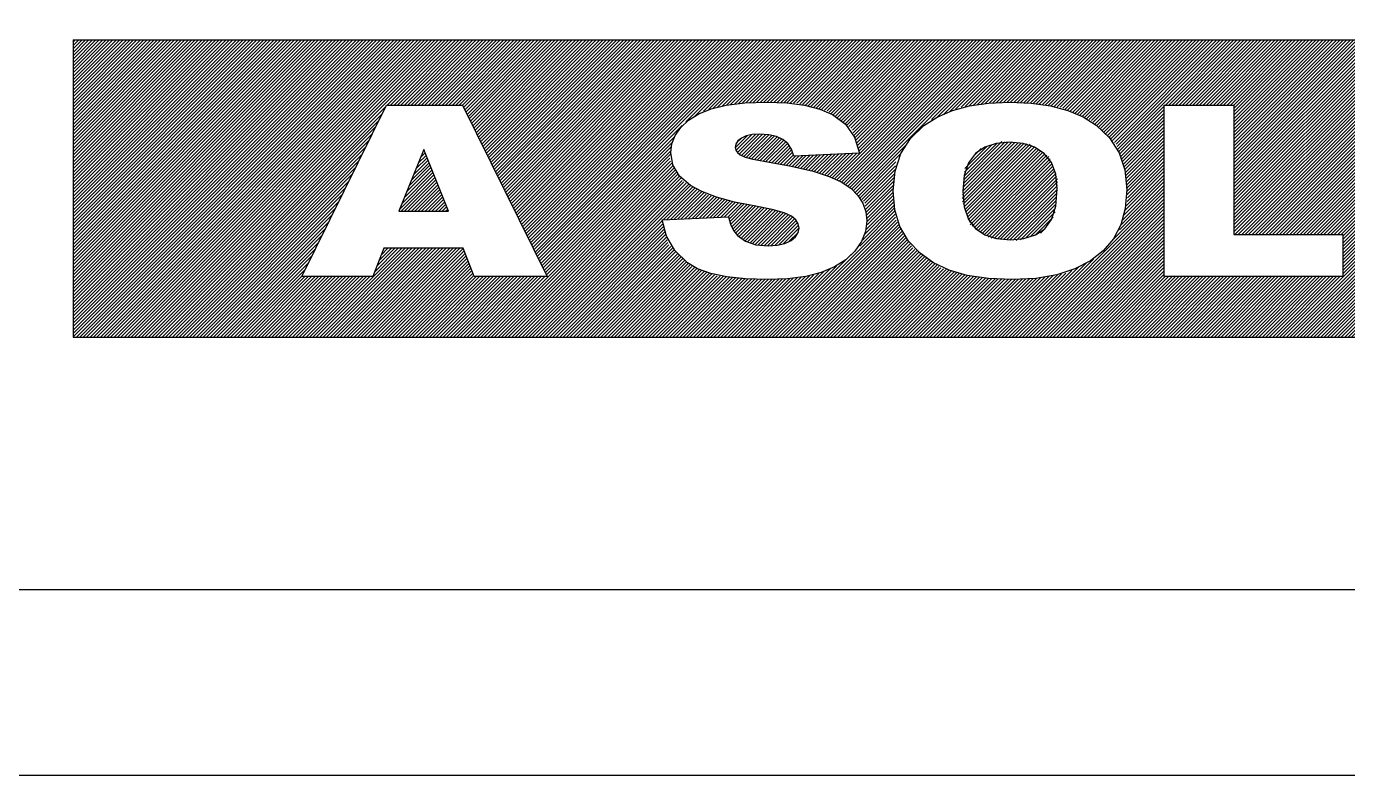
# Model space of a CAD drawing. Extents: x -135.4 to -46.2, y 65.4 to 86.5.
# Drawn here: x -134.553 to -133.262, y 67.774 to 68.506 of the extents above; entities that cross this region are included whole.
import ezdxf

# ---------------------------------------------------------------- set-up
doc = ezdxf.new("R2010")
doc.units = 0
doc.header["$LTSCALE"] = 0.25
doc.header["$MEASUREMENT"] = 0
doc.layers.get('0').update_dxf_attribs({"linetype": 'CONTINUOUS'})
doc.layers.add('LINHAS02', color=4, linetype='CONTINUOUS')
doc.layers.add('LINHAS08', color=2, linetype='CONTINUOUS')

# ---------------------------------------------------------------- blocks, each defined once
blk = doc.blocks.new('LOGO JET-CASA')
at = {"linetype": 'Continuous'}
h = blk.add_hatch(dxfattribs=at)
h.set_pattern_fill('ANSI31', color=30, scale=0.06, style=0)
h.paths.add_polyline_path([(-3.6661, -2.9115), (-3.6661, -3.8308), (4.0658, -3.8308), (4.0658, -2.9115)])
h.paths.add_polyline_path([(2.3191, -3.0849), (2.2542, -3.0791), (2.174, -3.0564), (2.1578, -3.0527), (2.1457, -3.0514), (2.1371, -3.0521), (2.13, -3.0543), (2.1242, -3.058), (2.1199, -3.0634), (2.1172, -3.0712), (2.1161, -3.0812), (2.0394, -3.0812), (2.0476, -3.0184), (2.1067, -2.9807), (2.162, -2.9824), (2.1983, -2.9927), (2.222, -3), (2.2461, -3.0071), (2.2654, -3.0113), (2.2798, -3.0127), (2.2879, -3.012), (2.2948, -3.0097), (2.3006, -3.006), (2.3051, -3.0004), (2.308, -2.9922), (2.3094, -2.9816), (2.3871, -2.9816), (2.3792, -3.0471)], flags=16)
h.paths.add_polyline_path([(2.5945, -3.6438), (2.3689, -3.6438), (2.3346, -3.5561), (2.089, -3.5561), (2.0552, -3.6438), (1.8349, -3.6438), (2.0971, -3.1129), (2.3322, -3.1129)], flags=16)
h.paths.add_polyline_path([(2.69, -3.2161), (2.7476, -3.1611), (2.8433, -3.1198), (2.9318, -3.1068), (2.9967, -3.1039), (3.0632, -3.1068), (3.1534, -3.1196), (3.2494, -3.16), (3.327, -3.2338), (3.3536, -3.3138), (3.3624, -3.4047), (3.3345, -3.508), (3.2709, -3.5821), (3.1743, -3.6328), (3.0785, -3.6491), (3.0053, -3.6528), (2.9312, -3.6496), (2.8661, -3.6401), (2.7826, -3.6165), (2.6971, -3.5548), (2.6445, -3.4665), (2.6364, -3.3787), (2.6454, -3.2866)], flags=16)
h.paths.add_polyline_path([(2.2123, -3.2505), (2.2894, -3.4413), (2.1356, -3.4413)], flags=0)
h.paths.add_polyline_path([(2.9017, -3.2501), (2.9734, -3.2261), (3.0597, -3.2339), (3.1199, -3.2728), (3.1461, -3.3449), (3.1375, -3.4521), (3.0964, -3.5085), (3.0221, -3.5323), (2.9353, -3.5242), (2.8757, -3.4846), (2.8496, -3.4077), (2.8587, -3.306)], flags=0)
h.paths.add_polyline_path([(1.7938, -3.269), (1.6034, -3.3013), (1.5966, -3.2866), (1.5896, -3.2747), (1.5824, -3.2657), (1.5695, -3.2542), (1.5548, -3.2445), (1.5383, -3.2368), (1.5201, -3.2311), (1.5005, -3.2278), (1.4796, -3.2266), (1.4346, -3.2316), (1.3972, -3.2466), (1.3674, -3.2715), (1.351, -3.298), (1.3411, -3.3329), (1.3378, -3.3762), (1.3417, -3.4289), (1.3535, -3.4693), (1.3731, -3.4973), (1.3997, -3.5155), (1.4327, -3.5264), (1.472, -3.5301), (1.5099, -3.5271), (1.5411, -3.5183), (1.5656, -3.5036), (1.5847, -3.4834), (1.6, -3.4578), (1.6115, -3.4269), (1.8005, -3.4704), (1.7778, -3.5275), (1.7282, -3.5859), (1.6596, -3.6271), (1.5728, -3.6497), (1.4845, -3.6532), (1.4132, -3.6504), (1.3197, -3.6377), (1.2297, -3.5965), (1.153, -3.5179), (1.1276, -3.4392), (1.1217, -3.3773), (1.1304, -3.2841), (1.1871, -3.1918), (1.2737, -3.1365), (1.3519, -3.1153), (1.4101, -3.1068), (1.4744, -3.1039), (1.568, -3.1077), (1.6656, -3.1333), (1.7507, -3.1923)], flags=16)
h.paths.add_polyline_path([(1.5927, -3.742), (1.5506, -3.7827), (1.4846, -3.798), (1.4123, -3.8004), (1.348, -3.7957), (1.3013, -3.7905), (1.3013, -3.7459), (1.3349, -3.7499), (1.37, -3.7523), (1.4064, -3.7532), (1.4307, -3.7522), (1.4492, -3.7494), (1.4619, -3.7447), (1.4699, -3.7386), (1.4747, -3.7314), (1.4764, -3.7231), (1.475, -3.7164), (1.4711, -3.7103), (1.4645, -3.705), (1.4551, -3.7007), (1.4427, -3.6982), (1.4273, -3.6974), (1.4034, -3.6981), (1.377, -3.7001), (1.3479, -3.7035), (1.3628, -3.6591), (1.4341, -3.6519), (1.5188, -3.6559), (1.5818, -3.6839)], flags=16)
h.paths.add_polyline_path([(1.0043, -3.1129), (1.0043, -3.4503), (0.9922, -3.5056), (0.962, -3.5584), (0.9122, -3.6024), (0.8539, -3.632), (0.771, -3.6502), (0.6739, -3.6536), (0.5911, -3.6496), (0.5192, -3.6406), (0.4482, -3.6173), (0.3768, -3.5609), (0.3486, -3.5057), (0.3355, -3.4468), (0.3355, -3.1129), (0.5507, -3.1129), (0.5507, -3.437), (0.5543, -3.4639), (0.5648, -3.4865), (0.5822, -3.5049), (0.6061, -3.5184), (0.6354, -3.5266), (0.6701, -3.5293), (0.7046, -3.5266), (0.7337, -3.5186), (0.7575, -3.5052), (0.775, -3.487), (0.7855, -3.4642), (0.789, -3.437), (0.789, -3.1129)], flags=16)
h.paths.add_polyline_path([(0.2622, -3.513), (0.2622, -3.6438), (-0.2899, -3.6438), (-0.2899, -3.1129), (-0.0742, -3.1129), (-0.0742, -3.513)], flags=16)
h.paths.add_polyline_path([(-0.6869, -3.6491), (-0.7601, -3.6528), (-0.8342, -3.6496), (-0.8993, -3.6401), (-0.9828, -3.6165), (-1.0683, -3.5548), (-1.1209, -3.4665), (-1.129, -3.3787), (-1.12, -3.2866), (-1.0754, -3.2161), (-1.0178, -3.1611), (-0.9221, -3.1198), (-0.8336, -3.1068), (-0.7687, -3.1039), (-0.7022, -3.1068), (-0.612, -3.1196), (-0.516, -3.16), (-0.4384, -3.2338), (-0.4118, -3.3138), (-0.403, -3.4047), (-0.4309, -3.508), (-0.4945, -3.5821), (-0.5911, -3.6328)], flags=16)
h.paths.add_polyline_path([(-0.6279, -3.4521), (-0.669, -3.5085), (-0.7433, -3.5323), (-0.8301, -3.5242), (-0.8898, -3.4846), (-0.9158, -3.4077), (-0.9067, -3.306), (-0.8637, -3.2501), (-0.792, -3.2261), (-0.7057, -3.2339), (-0.6455, -3.2728), (-0.6193, -3.3449)], flags=0)
h.paths.add_polyline_path([(-1.519, -3.6528), (-1.5858, -3.6507), (-1.6729, -3.6413), (-1.7533, -3.6124), (-1.8242, -3.5439), (-1.8431, -3.4681), (-1.6379, -3.4584), (-1.632, -3.4817), (-1.6229, -3.501), (-1.6108, -3.5163), (-1.5855, -3.5342), (-1.5537, -3.5449), (-1.5156, -3.5485), (-1.4872, -3.5467), (-1.4635, -3.5412), (-1.4445, -3.532), (-1.4307, -3.5205), (-1.4224, -3.5077), (-1.4196, -3.4939), (-1.4222, -3.4806), (-1.4301, -3.4683), (-1.4433, -3.4569), (-1.4662, -3.4462), (-1.503, -3.436), (-1.5538, -3.4261), (-1.6196, -3.413), (-1.7031, -3.3904), (-1.7803, -3.3486), (-1.8199, -3.282), (-1.8117, -3.219), (-1.7764, -3.1685), (-1.7131, -3.1299), (-1.6451, -3.1132), (-1.588, -3.1062), (-1.5205, -3.1039), (-1.4261, -3.1075), (-1.33, -3.1316), (-1.2558, -3.187), (-1.2329, -3.2621), (-1.4362, -3.2711), (-1.4435, -3.2494), (-1.4549, -3.232), (-1.4703, -3.219), (-1.4897, -3.21), (-1.5136, -3.2046), (-1.5418, -3.2028), (-1.5648, -3.2041), (-1.5837, -3.2081), (-1.5985, -3.2149), (-1.609, -3.2236), (-1.6154, -3.2334), (-1.6175, -3.2444), (-1.6157, -3.2526), (-1.6105, -3.2601), (-1.6019, -3.2672), (-1.587, -3.274), (-1.5629, -3.2805), (-1.5294, -3.2867), (-1.4441, -3.3022), (-1.3456, -3.3251), (-1.2713, -3.3593), (-1.2164, -3.414), (-1.2081, -3.4888), (-1.233, -3.5517), (-1.2892, -3.6048), (-1.3721, -3.6393), (-1.4553, -3.6503)], flags=16)
h.paths.add_polyline_path([(-2.1992, -3.6438), (-2.4248, -3.6438), (-2.4591, -3.5561), (-2.7047, -3.5561), (-2.7385, -3.6438), (-2.9588, -3.6438), (-2.6966, -3.1129), (-2.4615, -3.1129)], flags=16)
h.paths.add_polyline_path([(-2.5043, -3.4413), (-2.6581, -3.4413), (-2.5814, -3.2505)], flags=0)
at = {"color": 30, "linetype": 'Continuous'}
for p, q in [((-3.6661, -2.9115), (4.0658, -2.9115)), ((-3.6661, -2.9115), (-3.6661, -3.8308)), ((-1.6451, -3.1132), (-1.588, -3.1062)), ((-1.588, -3.1062), (-1.5205, -3.1039)), ((-1.5205, -3.1039), (-1.4576, -3.1063)), ((-1.4576, -3.1063), (-1.4026, -3.1134)), ((-0.8926, -3.1155), (-0.8336, -3.1068)), ((-0.8336, -3.1068), (-0.7687, -3.1039)), ((-0.7687, -3.1039), (-0.7022, -3.1068)), ((-0.7022, -3.1068), (-0.6421, -3.1153)), ((-2.9588, -3.6438), (-2.6966, -3.1129)), ((-2.6966, -3.1129), (-2.4615, -3.1129)), ((-2.4615, -3.1129), (-2.1992, -3.6438)), ((-1.7615, -3.1594), (-1.7303, -3.1403)), ((-1.7303, -3.1403), (-1.692, -3.1247)), ((-1.692, -3.1247), (-1.6451, -3.1132)), ((-1.4026, -3.1134), (-1.3555, -3.1252)), ((-1.3555, -3.1252), (-1.3164, -3.1417)), ((-1.3164, -3.1417), (-1.276, -3.1719)), ((-0.9927, -3.1503), (-0.9456, -3.13)), ((-0.9456, -3.13), (-0.8926, -3.1155)), ((-0.6421, -3.1153), (-0.5884, -3.1296)), ((-0.5884, -3.1296), (-0.5411, -3.1495)), ((-0.2899, -3.1129), (-0.0742, -3.1129)), ((-0.2899, -3.6438), (-0.2899, -3.1129)), ((-0.0742, -3.1129), (-0.0742, -3.513)), ((-1.8031, -3.2067), (-1.7858, -3.1819)), ((-1.7858, -3.1819), (-1.7615, -3.1594)), ((-1.276, -3.1719), (-1.2482, -3.2121)), ((-1.0754, -3.2161), (-1.0338, -3.1763)), ((-1.0338, -3.1763), (-0.9927, -3.1503)), ((-0.5411, -3.1495), (-0.5001, -3.1751)), ((-0.5001, -3.1751), (-0.459, -3.2142)), ((-1.8135, -3.2325), (-1.8031, -3.2067)), ((-1.609, -3.2236), (-1.6154, -3.2334)), ((-1.5985, -3.2149), (-1.609, -3.2236)), ((-1.5837, -3.2081), (-1.5985, -3.2149)), ((-1.5648, -3.2041), (-1.5837, -3.2081)), ((-1.5418, -3.2028), (-1.5648, -3.2041)), ((-1.5136, -3.2046), (-1.5418, -3.2028)), ((-1.4897, -3.21), (-1.5136, -3.2046)), ((-1.4703, -3.219), (-1.4897, -3.21)), ((-1.4549, -3.232), (-1.4703, -3.219)), ((-1.2482, -3.2121), (-1.2329, -3.2621)), ((-1.1051, -3.2631), (-1.0754, -3.2161)), ((-0.7692, -3.2281), (-0.8097, -3.232)), ((-0.7269, -3.232), (-0.7692, -3.2281)), ((-0.459, -3.2142), (-0.4295, -3.2605)), ((-2.5814, -3.2505), (-2.6581, -3.4413)), ((-2.5043, -3.4413), (-2.5814, -3.2505)), ((-1.8169, -3.2593), (-1.8135, -3.2325)), ((-1.8102, -3.2983), (-1.8169, -3.2593)), ((-1.6154, -3.2334), (-1.6175, -3.2444)), ((-1.6175, -3.2444), (-1.6157, -3.2526)), ((-1.6157, -3.2526), (-1.6105, -3.2601)), ((-1.6105, -3.2601), (-1.6019, -3.2672)), ((-1.6019, -3.2672), (-1.587, -3.274)), ((-1.4435, -3.2494), (-1.4549, -3.232)), ((-1.4362, -3.2711), (-1.4435, -3.2494)), ((-1.2329, -3.2621), (-1.4362, -3.2711)), ((-1.123, -3.3173), (-1.1051, -3.2631)), ((-0.8738, -3.2632), (-0.8957, -3.2917)), ((-0.8446, -3.2437), (-0.8738, -3.2632)), ((-0.8097, -3.232), (-0.8446, -3.2437)), ((-0.6909, -3.2435), (-0.7269, -3.232)), ((-0.6613, -3.2626), (-0.6909, -3.2435)), ((-0.6392, -3.2902), (-0.6613, -3.2626)), ((-0.4295, -3.2605), (-0.4118, -3.3138)), ((-1.7899, -3.3325), (-1.8102, -3.2983)), ((-1.587, -3.274), (-1.5629, -3.2805)), ((-1.5629, -3.2805), (-1.5294, -3.2867)), ((-1.5294, -3.2867), (-1.4441, -3.3022)), ((-1.4441, -3.3022), (-1.3767, -3.3179)), ((-0.8957, -3.2917), (-0.9089, -3.3305)), ((-0.6259, -3.3267), (-0.6392, -3.2902)), ((-1.756, -3.3617), (-1.7899, -3.3325)), ((-1.3767, -3.3179), (-1.327, -3.3337)), ((-1.327, -3.3337), (-1.2899, -3.3507)), ((-1.2899, -3.3507), (-1.2602, -3.3703)), ((-1.129, -3.3787), (-1.123, -3.3173)), ((-0.9089, -3.3305), (-0.9132, -3.3794)), ((-0.6215, -3.3722), (-0.6259, -3.3267)), ((-0.4118, -3.3138), (-0.4059, -3.3743)), ((-1.7207, -3.3808), (-1.756, -3.3617)), ((-1.6753, -3.3979), (-1.7207, -3.3808)), ((-1.2602, -3.3703), (-1.238, -3.3925)), ((-1.238, -3.3925), (-1.2225, -3.4168)), ((-1.1236, -3.4373), (-1.129, -3.3787)), ((-0.9132, -3.3794), (-0.9089, -3.428)), ((-0.6258, -3.4255), (-0.6215, -3.3722)), ((-0.4059, -3.3743), (-0.4105, -3.4327)), ((-1.6196, -3.413), (-1.6753, -3.3979)), ((-1.5538, -3.4261), (-1.6196, -3.413)), ((-1.503, -3.436), (-1.5538, -3.4261)), ((-1.2225, -3.4168), (-1.2132, -3.443)), ((-0.9089, -3.428), (-0.8959, -3.4665)), ((-0.6385, -3.4667), (-0.6258, -3.4255)), ((-0.4105, -3.4327), (-0.4243, -3.4836)), ((-2.6581, -3.4413), (-2.5043, -3.4413)), ((-1.8431, -3.4681), (-1.6379, -3.4584)), ((-1.8305, -3.5186), (-1.8431, -3.4681)), ((-1.6379, -3.4584), (-1.632, -3.4817)), ((-1.4662, -3.4462), (-1.503, -3.436)), ((-1.4433, -3.4569), (-1.4662, -3.4462)), ((-1.4301, -3.4683), (-1.4433, -3.4569)), ((-1.4222, -3.4806), (-1.4301, -3.4683)), ((-1.21, -3.4711), (-1.2142, -3.5042)), ((-1.2132, -3.443), (-1.21, -3.4711)), ((-1.1076, -3.4889), (-1.1236, -3.4373)), ((-0.8959, -3.4665), (-0.8741, -3.495)), ((-0.6597, -3.4957), (-0.6385, -3.4667)), ((-1.632, -3.4817), (-1.6229, -3.501)), ((-1.6229, -3.501), (-1.6108, -3.5163)), ((-1.4307, -3.5205), (-1.4224, -3.5077)), ((-1.4224, -3.5077), (-1.4196, -3.4939)), ((-1.4196, -3.4939), (-1.4222, -3.4806)), ((-1.2142, -3.5042), (-1.2266, -3.5356)), ((-1.0809, -3.5337), (-1.1076, -3.4889)), ((-0.8741, -3.495), (-0.8448, -3.5144)), ((-0.8448, -3.5144), (-0.8091, -3.5262)), ((-0.7244, -3.5262), (-0.6885, -3.5148)), ((-0.6885, -3.5148), (-0.6597, -3.4957)), ((-0.4243, -3.4836), (-0.4472, -3.527)), ((-0.0742, -3.513), (0.2622, -3.513)), ((0.2622, -3.513), (0.2622, -3.6438)), ((-2.7047, -3.5561), (-2.7385, -3.6438)), ((-2.4591, -3.5561), (-2.7047, -3.5561)), ((-2.4248, -3.6438), (-2.4591, -3.5561)), ((-1.8046, -3.5628), (-1.8305, -3.5186)), ((-1.6108, -3.5163), (-1.5855, -3.5342)), ((-1.5855, -3.5342), (-1.5537, -3.5449)), ((-1.5537, -3.5449), (-1.5156, -3.5485)), ((-1.5156, -3.5485), (-1.4872, -3.5467)), ((-1.4872, -3.5467), (-1.4635, -3.5412)), ((-1.4635, -3.5412), (-1.4445, -3.532)), ((-1.4445, -3.532), (-1.4307, -3.5205)), ((-1.2266, -3.5356), (-1.2472, -3.5652)), ((-1.0455, -3.5712), (-1.0809, -3.5337)), ((-0.8091, -3.5262), (-0.7672, -3.5301)), ((-0.7672, -3.5301), (-0.7244, -3.5262)), ((-0.4472, -3.527), (-0.4787, -3.5637)), ((-1.7655, -3.6006), (-1.8046, -3.5628)), ((-1.2752, -3.5916), (-1.3098, -3.6134)), ((-1.2472, -3.5652), (-1.2752, -3.5916)), ((-1.0037, -3.6014), (-1.0455, -3.5712)), ((-0.5183, -3.5946), (-0.5661, -3.6197)), ((-0.4787, -3.5637), (-0.5183, -3.5946)), ((-1.7337, -3.6194), (-1.7655, -3.6006)), ((-1.6931, -3.6341), (-1.7337, -3.6194)), ((-1.6438, -3.6445), (-1.6931, -3.6341)), ((-1.351, -3.6305), (-1.3993, -3.6429)), ((-1.3098, -3.6134), (-1.351, -3.6305)), ((-0.9555, -3.6242), (-1.0037, -3.6014)), ((-0.8993, -3.6401), (-0.9555, -3.6242)), ((-0.6223, -3.6381), (-0.6869, -3.6491)), ((-0.5661, -3.6197), (-0.6223, -3.6381)), ((-2.7385, -3.6438), (-2.9588, -3.6438)), ((-2.1992, -3.6438), (-2.4248, -3.6438)), ((-1.5858, -3.6507), (-1.6438, -3.6445)), ((-1.519, -3.6528), (-1.5858, -3.6507)), ((-1.4553, -3.6503), (-1.519, -3.6528)), ((-1.3993, -3.6429), (-1.4553, -3.6503)), ((-0.8342, -3.6496), (-0.8993, -3.6401)), ((-0.7601, -3.6528), (-0.8342, -3.6496)), ((-0.6869, -3.6491), (-0.7601, -3.6528)), ((0.2622, -3.6438), (-0.2899, -3.6438)), ((-3.6661, -3.8308), (4.0658, -3.8308))]:
    blk.add_line(p, q, dxfattribs=at)
blk = doc.blocks.new('LogoJetcasa')
at = {"linetype": 'Continuous'}
blk.add_blockref('LOGO JET-CASA', (0, 0), dxfattribs=at)

msp = doc.modelspace()

# ---------------------------------------------------------------- linework, layer by layer
at = {"layer": 'LINHAS02'}
msp.add_lwpolyline([(-118.0245, 67.9556), (-135.204, 67.9556), (-135.204, 79.673), (-118.0245, 79.673)], close=True, dxfattribs=at)
at = {"layer": 'LINHAS08'}
msp.add_lwpolyline([(-117.8431, 67.7741), (-135.3854, 67.7741), (-135.3854, 79.8544), (-117.8431, 79.8544)], close=True, dxfattribs=at)

# ---------------------------------------------------------------- block references
at = {"xscale": 0.3158807483550561, "yscale": 0.3158807483551698, "zscale": 0.3158807483551568}
msp.add_blockref('LogoJetcasa', (-133.3496, 69.4128), dxfattribs=at)

doc.saveas('drawing.dxf')
